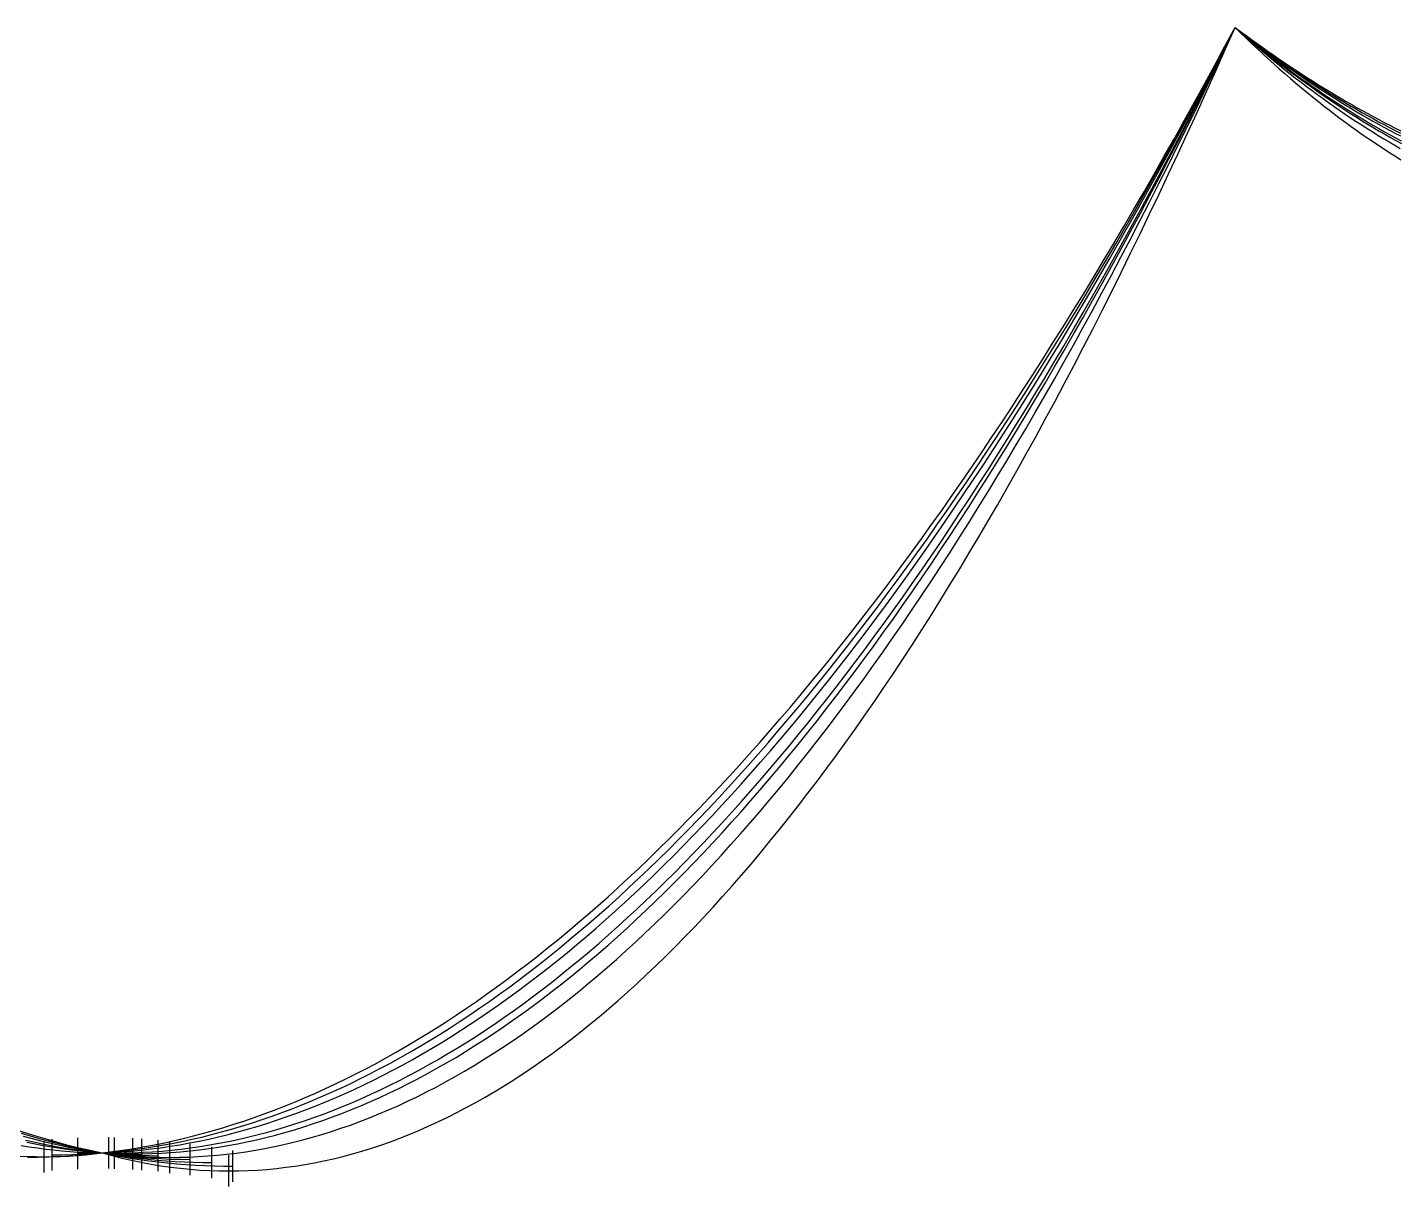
# Model space of a CAD drawing. Header units: metres. Extents: x -87 to 28195, y -4474 to 524.
# Drawn here: x 16764.5 to 17201.5, y -4288.7 to -3918.5 of the extents above; entities that cross this region are included whole.
import ezdxf

# ---------------------------------------------------------------- set-up
doc = ezdxf.new("R2010")
doc.units = ezdxf.units.M
for name, color, linetype in [('CATENARIES_-10_bare', 7, 'Continuous'), ('CATENARIES_-10_ICE', 7, 'Continuous'), ('CATENARIES_-19_bare', 7, 'Continuous'), ('CATENARIES_-19_HEAVY_ICE', 7, 'Continuous'), ('CATENARIES_0', 7, 'Continuous'), ('CATENARIES_0_ICE', 7, 'Continuous'), ('CATENARIES_50_theoretical', 7, 'Continuous')]:
    doc.layers.add(name, color=color, linetype=linetype)

msp = doc.modelspace()

# ---------------------------------------------------------------- linework, layer by layer
at = {"layer": 'CATENARIES_-10_bare'}
for p, q in [((16772.41, -4283.54), (16772.41, -4273.54)), ((16823.31, -4285.99), (16823.31, -4275.99))]:
    msp.add_line(p, q, dxfattribs=at)
for points in [[(16772.41, -4278.54, 0), (16775.61, -4278.52, 0), (16778.8, -4278.44, 0), (16781.99, -4278.31, 0), (16785.18, -4278.13, 0), (16788.37, -4277.9, 0), (16791.54, -4277.62, 0), (16794.71, -4277.29, 0), (16797.88, -4276.91, 0), (16801.06, -4276.47, 0), (16804.23, -4275.99, 0), (16807.4, -4275.46, 0), (16810.57, -4274.87, 0), (16813.74, -4274.24, 0), (16816.91, -4273.55, 0), (16820.08, -4272.82, 0), (16823.26, -4272.03, 0), (16826.43, -4271.19, 0), (16829.6, -4270.3, 0), (16832.77, -4269.36, 0), (16835.94, -4268.37, 0), (16839.11, -4267.33, 0), (16842.29, -4266.24, 0), (16845.46, -4265.1, 0), (16848.63, -4263.91, 0), (16851.8, -4262.67, 0), (16854.97, -4261.37, 0), (16858.14, -4260.03, 0), (16861.31, -4258.63, 0), (16864.49, -4257.18, 0), (16867.66, -4255.69, 0), (16870.83, -4254.14, 0), (16874, -4252.54, 0), (16877.17, -4250.89, 0), (16880.34, -4249.19, 0), (16883.51, -4247.44, 0), (16886.69, -4245.64, 0), (16889.86, -4243.79, 0), (16893.03, -4241.89, 0), (16896.2, -4239.93, 0), (16899.37, -4237.93, 0), (16902.54, -4235.87, 0), (16905.72, -4233.77, 0), (16908.89, -4231.61, 0), (16912.06, -4229.4, 0), (16915.23, -4227.14, 0), (16918.4, -4224.84, 0), (16921.57, -4222.48, 0), (16924.74, -4220.06, 0), (16927.92, -4217.6, 0), (16931.09, -4215.09, 0), (16934.26, -4212.53, 0), (16937.43, -4209.91, 0), (16940.6, -4207.25, 0), (16943.77, -4204.53, 0), (16946.94, -4201.77, 0), (16950.12, -4198.95, 0), (16953.29, -4196.08, 0), (16956.46, -4193.16, 0), (16959.63, -4190.19, 0), (16962.8, -4187.17, 0), (16965.97, -4184.1, 0), (16969.14, -4180.98, 0), (16972.32, -4177.8, 0), (16975.49, -4174.58, 0), (16978.66, -4171.3, 0), (16981.83, -4167.98, 0), (16985, -4164.6, 0), (16988.17, -4161.17, 0), (16991.35, -4157.69, 0), (16994.52, -4154.16, 0), (16997.69, -4150.58, 0), (17000.86, -4146.95, 0), (17004.03, -4143.26, 0), (17007.2, -4139.53, 0), (17010.37, -4135.74, 0), (17013.55, -4131.91, 0), (17016.72, -4128.02, 0), (17019.89, -4124.08, 0), (17023.06, -4120.09, 0), (17026.23, -4116.05, 0), (17029.4, -4111.96, 0), (17032.57, -4107.81, 0), (17035.75, -4103.62, 0), (17038.92, -4099.38, 0), (17042.09, -4095.08, 0), (17045.26, -4090.73, 0), (17048.43, -4086.33, 0), (17051.6, -4081.88, 0), (17054.78, -4077.38, 0), (17057.95, -4072.83, 0), (17061.12, -4068.23, 0), (17064.29, -4063.57, 0), (17067.46, -4058.87, 0), (17070.63, -4054.11, 0), (17073.8, -4049.3, 0), (17076.98, -4044.44, 0), (17080.15, -4039.53, 0), (17083.32, -4034.57, 0), (17086.49, -4029.56, 0), (17089.66, -4024.49, 0), (17092.83, -4019.38, 0), (17096, -4014.21, 0), (17099.18, -4008.99, 0), (17102.35, -4003.72, 0), (17105.52, -3998.4, 0), (17108.69, -3993.03, 0), (17111.86, -3987.6, 0), (17115.03, -3982.13, 0), (17118.21, -3976.6, 0), (17121.38, -3971.02, 0), (17124.55, -3965.39, 0), (17127.72, -3959.71, 0), (17130.89, -3953.98, 0), (17134.06, -3948.19, 0), (17137.23, -3942.36, 0), (17140.41, -3936.47, 0), (17143.58, -3930.53, 0), (17146.75, -3924.54, 0), (17149.92, -3918.5, 0)], [(17149.92, -3918.5, 0), (17151.68, -3919.85, 0), (17153.44, -3921.19, 0), (17155.21, -3922.51, 0), (17156.97, -3923.82, 0), (17158.73, -3925.11, 0), (17160.49, -3926.39, 0), (17162.25, -3927.65, 0), (17164.01, -3928.89, 0), (17165.78, -3930.12, 0), (17167.54, -3931.33, 0), (17169.3, -3932.53, 0), (17171.06, -3933.71, 0), (17172.82, -3934.88, 0), (17174.59, -3936.03, 0), (17176.35, -3937.16, 0), (17178.11, -3938.28, 0), (17179.87, -3939.38, 0), (17181.63, -3940.47, 0), (17183.39, -3941.54, 0), (17185.16, -3942.6, 0), (17186.92, -3943.64, 0), (17188.68, -3944.66, 0), (17190.44, -3945.67, 0), (17192.2, -3946.67, 0), (17193.96, -3947.64, 0), (17195.73, -3948.61, 0), (17197.49, -3949.55, 0), (17199.25, -3950.48, 0), (17201.01, -3951.4, 0), (17202.77, -3952.3, 0)], [(16762.43, -4271.61, 0), (16765.31, -4272.47, 0), (16768.19, -4273.3, 0), (16771.07, -4274.08, 0), (16773.96, -4274.82, 0), (16776.84, -4275.52, 0), (16779.72, -4276.18, 0), (16782.6, -4276.8, 0), (16785.49, -4277.37, 0), (16788.37, -4277.9, 0), (16791.28, -4278.39, 0), (16794.19, -4278.84, 0), (16797.1, -4279.25, 0), (16800.02, -4279.62, 0), (16802.93, -4279.94, 0), (16805.84, -4280.22, 0), (16808.75, -4280.45, 0), (16811.66, -4280.65, 0), (16814.57, -4280.8, 0), (16817.49, -4280.9, 0), (16820.4, -4280.97, 0), (16823.31, -4280.99, 0)]]:
    msp.add_polyline3d(points, dxfattribs=at)
at = {"layer": 'CATENARIES_-10_ICE'}
for p, q in [((16792.27, -4282.94), (16792.27, -4272.94)), ((16806.18, -4283.78), (16806.18, -4273.78))]:
    msp.add_line(p, q, dxfattribs=at)
for points in [[(16788.37, -4277.9, 0), (16792.27, -4277.94, 0), (16795.3, -4277.92, 0), (16798.33, -4277.84, 0), (16801.36, -4277.71, 0), (16804.39, -4277.53, 0), (16807.42, -4277.3, 0), (16810.46, -4277.02, 0), (16813.49, -4276.68, 0), (16816.52, -4276.3, 0), (16819.55, -4275.86, 0), (16822.58, -4275.37, 0), (16825.61, -4274.83, 0), (16828.64, -4274.24, 0), (16831.67, -4273.59, 0), (16834.7, -4272.9, 0), (16837.73, -4272.15, 0), (16840.77, -4271.36, 0), (16843.8, -4270.51, 0), (16846.83, -4269.61, 0), (16849.86, -4268.65, 0), (16852.89, -4267.65, 0), (16855.92, -4266.6, 0), (16858.95, -4265.49, 0), (16861.98, -4264.33, 0), (16865.01, -4263.12, 0), (16868.04, -4261.86, 0), (16871.07, -4260.55, 0), (16874.11, -4259.18, 0), (16877.14, -4257.77, 0), (16880.17, -4256.3, 0), (16883.2, -4254.78, 0), (16886.23, -4253.21, 0), (16889.26, -4251.59, 0), (16892.29, -4249.92, 0), (16895.32, -4248.19, 0), (16898.35, -4246.42, 0), (16901.38, -4244.59, 0), (16904.41, -4242.71, 0), (16907.45, -4240.78, 0), (16910.48, -4238.8, 0), (16913.51, -4236.76, 0), (16916.54, -4234.68, 0), (16919.57, -4232.54, 0), (16922.6, -4230.35, 0), (16925.63, -4228.11, 0), (16928.66, -4225.82, 0), (16931.69, -4223.47, 0), (16934.72, -4221.08, 0), (16937.75, -4218.63, 0), (16940.79, -4216.13, 0), (16943.82, -4213.58, 0), (16946.85, -4210.98, 0), (16949.88, -4208.33, 0), (16952.91, -4205.62, 0), (16955.94, -4202.87, 0), (16958.97, -4200.06, 0), (16962, -4197.2, 0), (16965.03, -4194.29, 0), (16968.06, -4191.32, 0), (16971.1, -4188.31, 0), (16974.13, -4185.24, 0), (16977.16, -4182.12, 0), (16980.19, -4178.95, 0), (16983.22, -4175.73, 0), (16986.25, -4172.46, 0), (16989.28, -4169.13, 0), (16992.31, -4165.75, 0), (16995.34, -4162.32, 0), (16998.37, -4158.84, 0), (17001.4, -4155.31, 0), (17004.44, -4151.72, 0), (17007.47, -4148.09, 0), (17010.5, -4144.4, 0), (17013.53, -4140.66, 0), (17016.56, -4136.87, 0), (17019.59, -4133.02, 0), (17022.62, -4129.13, 0), (17025.65, -4125.18, 0), (17028.68, -4121.18, 0), (17031.71, -4117.13, 0), (17034.74, -4113.03, 0), (17037.78, -4108.87, 0), (17040.81, -4104.66, 0), (17043.84, -4100.41, 0), (17046.87, -4096.09, 0), (17049.9, -4091.73, 0), (17052.93, -4087.32, 0), (17055.96, -4082.85, 0), (17058.99, -4078.33, 0), (17062.02, -4073.76, 0), (17065.05, -4069.14, 0), (17068.08, -4064.46, 0), (17071.12, -4059.73, 0), (17074.15, -4054.95, 0), (17077.18, -4050.12, 0), (17080.21, -4045.24, 0), (17083.24, -4040.3, 0), (17086.27, -4035.32, 0), (17089.3, -4030.28, 0), (17092.33, -4025.18, 0), (17095.36, -4020.04, 0), (17098.39, -4014.84, 0), (17101.43, -4009.59, 0), (17104.46, -4004.29, 0), (17107.49, -3998.94, 0), (17110.52, -3993.53, 0), (17113.55, -3988.08, 0), (17116.58, -3982.57, 0), (17119.61, -3977, 0), (17122.64, -3971.39, 0), (17125.67, -3965.72, 0), (17128.7, -3960, 0), (17131.73, -3954.23, 0), (17134.77, -3948.41, 0), (17137.8, -3942.53, 0), (17140.83, -3936.6, 0), (17143.86, -3930.62, 0), (17146.89, -3924.59, 0), (17149.92, -3918.5, 0)], [(17149.92, -3918.5, 0), (17151.69, -3919.96, 0), (17153.45, -3921.41, 0), (17155.22, -3922.83, 0), (17156.99, -3924.24, 0), (17158.75, -3925.63, 0), (17160.52, -3927.01, 0), (17162.29, -3928.36, 0), (17164.05, -3929.7, 0), (17165.82, -3931.02, 0), (17167.59, -3932.33, 0), (17169.35, -3933.61, 0), (17171.12, -3934.88, 0), (17172.89, -3936.13, 0), (17174.66, -3937.37, 0), (17176.42, -3938.58, 0), (17178.19, -3939.78, 0), (17179.96, -3940.96, 0), (17181.72, -3942.13, 0), (17183.49, -3943.27, 0), (17185.26, -3944.4, 0), (17187.02, -3945.51, 0), (17188.79, -3946.61, 0), (17190.56, -3947.68, 0), (17192.32, -3948.74, 0), (17194.09, -3949.78, 0), (17195.86, -3950.81, 0), (17197.62, -3951.81, 0), (17199.39, -3952.8, 0), (17201.16, -3953.77, 0), (17202.92, -3954.72, 0)], [(16763.8, -4273.79, 0), (16766.53, -4274.41, 0), (16769.26, -4274.99, 0), (16771.99, -4275.53, 0), (16774.72, -4276.03, 0), (16777.45, -4276.49, 0), (16780.18, -4276.9, 0), (16782.91, -4277.28, 0), (16785.64, -4277.61, 0), (16788.37, -4277.9, 0), (16791.34, -4278.17, 0), (16794.31, -4278.39, 0), (16797.27, -4278.56, 0), (16800.24, -4278.68, 0), (16803.21, -4278.76, 0), (16806.18, -4278.78, 0)]]:
    msp.add_polyline3d(points, dxfattribs=at)
at = {"layer": 'CATENARIES_-19_bare'}
msp.add_line((16830.06, -4287.15), (16830.06, -4277.15), dxfattribs=at)
for points in [[(16764.45, -4279.29, 0), (16767.87, -4279.26, 0), (16771.29, -4279.17, 0), (16774.7, -4279.03, 0), (16778.12, -4278.83, 0), (16781.54, -4278.58, 0), (16784.95, -4278.27, 0), (16788.37, -4277.9, 0), (16791.6, -4277.5, 0), (16794.83, -4277.05, 0), (16798.05, -4276.55, 0), (16801.28, -4276, 0), (16804.51, -4275.4, 0), (16807.74, -4274.75, 0), (16810.97, -4274.05, 0), (16814.19, -4273.29, 0), (16817.42, -4272.49, 0), (16820.65, -4271.64, 0), (16823.88, -4270.73, 0), (16827.11, -4269.78, 0), (16830.34, -4268.77, 0), (16833.56, -4267.72, 0), (16836.79, -4266.61, 0), (16840.02, -4265.46, 0), (16843.25, -4264.25, 0), (16846.48, -4262.99, 0), (16849.7, -4261.69, 0), (16852.93, -4260.33, 0), (16856.16, -4258.92, 0), (16859.39, -4257.46, 0), (16862.62, -4255.95, 0), (16865.84, -4254.39, 0), (16869.07, -4252.78, 0), (16872.3, -4251.12, 0), (16875.53, -4249.41, 0), (16878.76, -4247.64, 0), (16881.99, -4245.83, 0), (16885.21, -4243.97, 0), (16888.44, -4242.05, 0), (16891.67, -4240.09, 0), (16894.9, -4238.07, 0), (16898.13, -4236.01, 0), (16901.35, -4233.89, 0), (16904.58, -4231.72, 0), (16907.81, -4229.51, 0), (16911.04, -4227.24, 0), (16914.27, -4224.92, 0), (16917.49, -4222.55, 0), (16920.72, -4220.13, 0), (16923.95, -4217.66, 0), (16927.18, -4215.14, 0), (16930.41, -4212.57, 0), (16933.64, -4209.95, 0), (16936.86, -4207.27, 0), (16940.09, -4204.55, 0), (16943.32, -4201.78, 0), (16946.55, -4198.95, 0), (16949.78, -4196.08, 0), (16953, -4193.15, 0), (16956.23, -4190.17, 0), (16959.46, -4187.15, 0), (16962.69, -4184.07, 0), (16965.92, -4180.94, 0), (16969.14, -4177.76, 0), (16972.37, -4174.53, 0), (16975.6, -4171.25, 0), (16978.83, -4167.92, 0), (16982.06, -4164.53, 0), (16985.29, -4161.1, 0), (16988.51, -4157.62, 0), (16991.74, -4154.08, 0), (16994.97, -4150.5, 0), (16998.2, -4146.86, 0), (17001.43, -4143.17, 0), (17004.65, -4139.44, 0), (17007.88, -4135.65, 0), (17011.11, -4131.81, 0), (17014.34, -4127.92, 0), (17017.57, -4123.98, 0), (17020.79, -4119.99, 0), (17024.02, -4115.94, 0), (17027.25, -4111.85, 0), (17030.48, -4107.71, 0), (17033.71, -4103.51, 0), (17036.94, -4099.26, 0), (17040.16, -4094.97, 0), (17043.39, -4090.62, 0), (17046.62, -4086.22, 0), (17049.85, -4081.77, 0), (17053.08, -4077.27, 0), (17056.3, -4072.72, 0), (17059.53, -4068.12, 0), (17062.76, -4063.46, 0), (17065.99, -4058.76, 0), (17069.22, -4054, 0), (17072.44, -4049.19, 0), (17075.67, -4044.34, 0), (17078.9, -4039.43, 0), (17082.13, -4034.47, 0), (17085.36, -4029.46, 0), (17088.59, -4024.4, 0), (17091.81, -4019.28, 0), (17095.04, -4014.12, 0), (17098.27, -4008.9, 0), (17101.5, -4003.64, 0), (17104.73, -3998.32, 0), (17107.95, -3992.95, 0), (17111.18, -3987.53, 0), (17114.41, -3982.06, 0), (17117.64, -3976.54, 0), (17120.87, -3970.97, 0), (17124.09, -3965.34, 0), (17127.32, -3959.67, 0), (17130.55, -3953.94, 0), (17133.78, -3948.16, 0), (17137.01, -3942.33, 0), (17140.24, -3936.45, 0), (17143.46, -3930.52, 0), (17146.69, -3924.53, 0), (17149.92, -3918.5, 0)], [(17149.92, -3918.5, 0), (17151.68, -3919.82, 0), (17153.45, -3921.12, 0), (17155.21, -3922.41, 0), (17156.98, -3923.69, 0), (17158.74, -3924.95, 0), (17160.5, -3926.19, 0), (17162.27, -3927.42, 0), (17164.03, -3928.63, 0), (17165.8, -3929.83, 0), (17167.56, -3931.02, 0), (17169.32, -3932.18, 0), (17171.09, -3933.34, 0), (17172.85, -3934.48, 0), (17174.62, -3935.6, 0), (17176.38, -3936.71, 0), (17178.14, -3937.8, 0), (17179.91, -3938.88, 0), (17181.67, -3939.94, 0), (17183.43, -3940.99, 0), (17185.2, -3942.02, 0), (17186.96, -3943.04, 0), (17188.73, -3944.04, 0), (17190.49, -3945.03, 0), (17192.25, -3946, 0), (17194.02, -3946.96, 0), (17195.78, -3947.9, 0), (17197.55, -3948.83, 0), (17199.31, -3949.74, 0), (17201.07, -3950.64, 0), (17202.84, -3951.52, 0)], [(16761.93, -4270.8, 0), (16764.87, -4271.76, 0), (16767.81, -4272.68, 0), (16770.74, -4273.55, 0), (16773.68, -4274.38, 0), (16776.62, -4275.17, 0), (16779.56, -4275.91, 0), (16782.49, -4276.62, 0), (16785.43, -4277.28, 0), (16788.37, -4277.9, 0), (16791.35, -4278.49, 0), (16794.33, -4279.03, 0), (16797.3, -4279.53, 0), (16800.28, -4279.98, 0), (16803.26, -4280.39, 0), (16806.24, -4280.76, 0), (16809.21, -4281.09, 0), (16812.19, -4281.37, 0), (16815.17, -4281.61, 0), (16818.15, -4281.8, 0), (16821.12, -4281.95, 0), (16824.1, -4282.06, 0), (16827.08, -4282.13, 0), (16830.06, -4282.15, 0)]]:
    msp.add_polyline3d(points, dxfattribs=at)
at = {"layer": 'CATENARIES_-19_HEAVY_ICE'}
for p, q in [((16790.41, -4282.91), (16790.41, -4272.91)), ((16809.89, -4284.34), (16809.89, -4274.34))]:
    msp.add_line(p, q, dxfattribs=at)
for points in [[(16788.37, -4277.9, 0), (16791.44, -4278.28, 0), (16794.52, -4278.6, 0), (16797.59, -4278.87, 0), (16800.66, -4279.07, 0), (16803.74, -4279.22, 0), (16806.81, -4279.31, 0), (16809.89, -4279.34, 0), (16812.92, -4279.31, 0), (16815.96, -4279.22, 0), (16818.99, -4279.08, 0), (16822.03, -4278.88, 0), (16825.07, -4278.62, 0), (16828.1, -4278.31, 0), (16831.14, -4277.94, 0), (16834.17, -4277.51, 0), (16837.21, -4277.02, 0), (16840.25, -4276.47, 0), (16843.28, -4275.87, 0), (16846.32, -4275.21, 0), (16849.35, -4274.5, 0), (16852.39, -4273.72, 0), (16855.43, -4272.89, 0), (16858.46, -4272, 0), (16861.5, -4271.06, 0), (16864.53, -4270.05, 0), (16867.57, -4268.99, 0), (16870.61, -4267.87, 0), (16873.64, -4266.7, 0), (16876.68, -4265.47, 0), (16879.71, -4264.18, 0), (16882.75, -4262.83, 0), (16885.79, -4261.42, 0), (16888.82, -4259.96, 0), (16891.86, -4258.44, 0), (16894.89, -4256.87, 0), (16897.93, -4255.23, 0), (16900.97, -4253.54, 0), (16904, -4251.79, 0), (16907.04, -4249.98, 0), (16910.07, -4248.12, 0), (16913.11, -4246.2, 0), (16916.15, -4244.22, 0), (16919.18, -4242.18, 0), (16922.22, -4240.09, 0), (16925.25, -4237.94, 0), (16928.29, -4235.73, 0), (16931.33, -4233.46, 0), (16934.36, -4231.14, 0), (16937.4, -4228.76, 0), (16940.43, -4226.32, 0), (16943.47, -4223.82, 0), (16946.51, -4221.27, 0), (16949.54, -4218.66, 0), (16952.58, -4215.99, 0), (16955.61, -4213.26, 0), (16958.65, -4210.48, 0), (16961.69, -4207.64, 0), (16964.72, -4204.74, 0), (16967.76, -4201.78, 0), (16970.79, -4198.77, 0), (16973.83, -4195.7, 0), (16976.87, -4192.57, 0), (16979.9, -4189.38, 0), (16982.94, -4186.14, 0), (16985.97, -4182.83, 0), (16989.01, -4179.47, 0), (16992.05, -4176.06, 0), (16995.08, -4172.58, 0), (16998.12, -4169.05, 0), (17001.15, -4165.46, 0), (17004.19, -4161.81, 0), (17007.23, -4158.1, 0), (17010.26, -4154.34, 0), (17013.3, -4150.52, 0), (17016.33, -4146.64, 0), (17019.37, -4142.7, 0), (17022.41, -4138.71, 0), (17025.44, -4134.65, 0), (17028.48, -4130.54, 0), (17031.52, -4126.37, 0), (17034.55, -4122.15, 0), (17037.59, -4117.86, 0), (17040.62, -4113.52, 0), (17043.66, -4109.12, 0), (17046.7, -4104.66, 0), (17049.73, -4100.15, 0), (17052.77, -4095.57, 0), (17055.8, -4090.94, 0), (17058.84, -4086.25, 0), (17061.88, -4081.5, 0), (17064.91, -4076.7, 0), (17067.95, -4071.83, 0), (17070.98, -4066.91, 0), (17074.02, -4061.93, 0), (17077.06, -4056.89, 0), (17080.09, -4051.8, 0), (17083.13, -4046.64, 0), (17086.16, -4041.43, 0), (17089.2, -4036.16, 0), (17092.24, -4030.83, 0), (17095.27, -4025.44, 0), (17098.31, -4020, 0), (17101.34, -4014.49, 0), (17104.38, -4008.93, 0), (17107.42, -4003.31, 0), (17110.45, -3997.63, 0), (17113.49, -3991.9, 0), (17116.52, -3986.1, 0), (17119.56, -3980.25, 0), (17122.6, -3974.34, 0), (17125.63, -3968.37, 0), (17128.67, -3962.34, 0), (17131.7, -3956.25, 0), (17134.74, -3950.11, 0), (17137.78, -3943.9, 0), (17140.81, -3937.64, 0), (17143.85, -3931.32, 0), (17146.88, -3924.94, 0), (17149.92, -3918.5, 0)], [(17149.92, -3918.5, 0), (17151.68, -3920.07, 0), (17153.43, -3921.62, 0), (17155.19, -3923.14, 0), (17156.95, -3924.65, 0), (17158.71, -3926.14, 0), (17160.46, -3927.61, 0), (17162.22, -3929.07, 0), (17163.98, -3930.5, 0), (17165.74, -3931.91, 0), (17167.49, -3933.3, 0), (17169.25, -3934.68, 0), (17171.01, -3936.03, 0), (17172.77, -3937.37, 0), (17174.52, -3938.69, 0), (17176.28, -3939.98, 0), (17178.04, -3941.26, 0), (17179.79, -3942.52, 0), (17181.55, -3943.76, 0), (17183.31, -3944.98, 0), (17185.07, -3946.18, 0), (17186.82, -3947.36, 0), (17188.58, -3948.53, 0), (17190.34, -3949.67, 0), (17192.1, -3950.79, 0), (17193.85, -3951.9, 0), (17195.61, -3952.98, 0), (17197.37, -3954.05, 0), (17199.12, -3955.1, 0), (17200.88, -3956.13, 0), (17202.64, -3957.13, 0)], [(16762.45, -4275.52, 0), (16765.04, -4275.94, 0), (16767.63, -4276.32, 0), (16770.23, -4276.67, 0), (16772.82, -4276.96, 0), (16775.41, -4277.22, 0), (16778, -4277.44, 0), (16780.59, -4277.62, 0), (16783.19, -4277.75, 0), (16785.78, -4277.85, 0), (16788.37, -4277.9, 0), (16790.41, -4277.91, 0)]]:
    msp.add_polyline3d(points, dxfattribs=at)
at = {"layer": 'CATENARIES_0'}
for p, q in [((16780.52, -4283.06), (16780.52, -4273.06)), ((16816.39, -4284.96), (16816.39, -4274.96))]:
    msp.add_line(p, q, dxfattribs=at)
for points in [[(16780.52, -4278.06, 0), (16784.45, -4278.02, 0), (16788.37, -4277.9, 0), (16791.46, -4277.75, 0), (16794.55, -4277.54, 0), (16797.64, -4277.29, 0), (16800.73, -4276.99, 0), (16803.82, -4276.64, 0), (16806.91, -4276.23, 0), (16810, -4275.78, 0), (16813.09, -4275.28, 0), (16816.18, -4274.72, 0), (16819.27, -4274.12, 0), (16822.36, -4273.46, 0), (16825.45, -4272.76, 0), (16828.54, -4272, 0), (16831.63, -4271.2, 0), (16834.72, -4270.35, 0), (16837.81, -4269.44, 0), (16840.9, -4268.48, 0), (16843.99, -4267.48, 0), (16847.08, -4266.42, 0), (16850.17, -4265.32, 0), (16853.26, -4264.16, 0), (16856.35, -4262.96, 0), (16859.44, -4261.7, 0), (16862.53, -4260.39, 0), (16865.62, -4259.04, 0), (16868.71, -4257.63, 0), (16871.8, -4256.17, 0), (16874.89, -4254.66, 0), (16877.98, -4253.11, 0), (16881.08, -4251.5, 0), (16884.17, -4249.84, 0), (16887.26, -4248.13, 0), (16890.35, -4246.37, 0), (16893.44, -4244.56, 0), (16896.53, -4242.7, 0), (16899.62, -4240.79, 0), (16902.71, -4238.83, 0), (16905.8, -4236.82, 0), (16908.89, -4234.76, 0), (16911.98, -4232.65, 0), (16915.07, -4230.49, 0), (16918.16, -4228.28, 0), (16921.25, -4226.02, 0), (16924.34, -4223.71, 0), (16927.43, -4221.35, 0), (16930.52, -4218.93, 0), (16933.61, -4216.47, 0), (16936.7, -4213.96, 0), (16939.79, -4211.39, 0), (16942.88, -4208.78, 0), (16945.97, -4206.12, 0), (16949.06, -4203.4, 0), (16952.15, -4200.64, 0), (16955.24, -4197.82, 0), (16958.33, -4194.96, 0), (16961.42, -4192.04, 0), (16964.51, -4189.07, 0), (16967.6, -4186.06, 0), (16970.69, -4182.99, 0), (16973.78, -4179.87, 0), (16976.87, -4176.7, 0), (16979.96, -4173.49, 0), (16983.05, -4170.22, 0), (16986.14, -4166.9, 0), (16989.23, -4163.53, 0), (16992.32, -4160.11, 0), (16995.41, -4156.64, 0), (16998.5, -4153.12, 0), (17001.59, -4149.54, 0), (17004.68, -4145.92, 0), (17007.77, -4142.25, 0), (17010.86, -4138.53, 0), (17013.95, -4134.75, 0), (17017.04, -4130.93, 0), (17020.13, -4127.05, 0), (17023.22, -4123.13, 0), (17026.31, -4119.15, 0), (17029.4, -4115.12, 0), (17032.49, -4111.05, 0), (17035.58, -4106.92, 0), (17038.67, -4102.74, 0), (17041.76, -4098.51, 0), (17044.85, -4094.23, 0), (17047.94, -4089.9, 0), (17051.03, -4085.52, 0), (17054.12, -4081.09, 0), (17057.21, -4076.61, 0), (17060.31, -4072.07, 0), (17063.4, -4067.49, 0), (17066.49, -4062.85, 0), (17069.58, -4058.17, 0), (17072.67, -4053.43, 0), (17075.76, -4048.65, 0), (17078.85, -4043.81, 0), (17081.94, -4038.92, 0), (17085.03, -4033.98, 0), (17088.12, -4028.99, 0), (17091.21, -4023.95, 0), (17094.3, -4018.86, 0), (17097.39, -4013.72, 0), (17100.48, -4008.52, 0), (17103.57, -4003.28, 0), (17106.66, -3997.98, 0), (17109.75, -3992.64, 0), (17112.84, -3987.24, 0), (17115.93, -3981.79, 0), (17119.02, -3976.29, 0), (17122.11, -3970.74, 0), (17125.2, -3965.14, 0), (17128.29, -3959.49, 0), (17131.38, -3953.79, 0), (17134.47, -3948.03, 0), (17137.56, -3942.23, 0), (17140.65, -3936.37, 0), (17143.74, -3930.47, 0), (17146.83, -3924.51, 0), (17149.92, -3918.5, 0)], [(17149.92, -3918.5, 0), (17151.68, -3919.89, 0), (17153.44, -3921.27, 0), (17155.2, -3922.63, 0), (17156.96, -3923.97, 0), (17158.72, -3925.29, 0), (17160.48, -3926.6, 0), (17162.23, -3927.9, 0), (17163.99, -3929.18, 0), (17165.75, -3930.44, 0), (17167.51, -3931.68, 0), (17169.27, -3932.91, 0), (17171.03, -3934.12, 0), (17172.79, -3935.32, 0), (17174.55, -3936.5, 0), (17176.31, -3937.66, 0), (17178.07, -3938.81, 0), (17179.83, -3939.94, 0), (17181.59, -3941.05, 0), (17183.34, -3942.15, 0), (17185.1, -3943.23, 0), (17186.86, -3944.3, 0), (17188.62, -3945.35, 0), (17190.38, -3946.38, 0), (17192.14, -3947.4, 0), (17193.9, -3948.4, 0), (17195.66, -3949.38, 0), (17197.42, -3950.35, 0), (17199.18, -3951.3, 0), (17200.94, -3952.24, 0), (17202.7, -3953.16, 0)], [(16763.13, -4272.51, 0), (16765.94, -4273.28, 0), (16768.74, -4274, 0), (16771.55, -4274.68, 0), (16774.35, -4275.32, 0), (16777.15, -4275.92, 0), (16779.96, -4276.48, 0), (16782.76, -4276.99, 0), (16785.57, -4277.47, 0), (16788.37, -4277.9, 0), (16791.48, -4278.33, 0), (16794.6, -4278.71, 0), (16797.71, -4279.05, 0), (16800.82, -4279.33, 0), (16803.94, -4279.56, 0), (16807.05, -4279.73, 0), (16810.16, -4279.86, 0), (16813.28, -4279.94, 0), (16816.39, -4279.96, 0)]]:
    msp.add_polyline3d(points, dxfattribs=at)
at = {"layer": 'CATENARIES_0_ICE'}
for p, q in [((16798.15, -4283.18), (16798.15, -4273.18)), ((16801.03, -4283.36), (16801.03, -4273.36))]:
    msp.add_line(p, q, dxfattribs=at)
for points in [[(16788.37, -4277.9, 0), (16791.63, -4278.05, 0), (16794.89, -4278.15, 0), (16798.15, -4278.18, 0), (16801.19, -4278.15, 0), (16804.22, -4278.07, 0), (16807.25, -4277.94, 0), (16810.28, -4277.75, 0), (16813.32, -4277.51, 0), (16816.35, -4277.22, 0), (16819.38, -4276.87, 0), (16822.41, -4276.47, 0), (16825.45, -4276.02, 0), (16828.48, -4275.51, 0), (16831.51, -4274.95, 0), (16834.54, -4274.34, 0), (16837.58, -4273.68, 0), (16840.61, -4272.96, 0), (16843.64, -4272.18, 0), (16846.67, -4271.36, 0), (16849.71, -4270.48, 0), (16852.74, -4269.55, 0), (16855.77, -4268.56, 0), (16858.8, -4267.52, 0), (16861.83, -4266.43, 0), (16864.87, -4265.28, 0), (16867.9, -4264.08, 0), (16870.93, -4262.83, 0), (16873.96, -4261.53, 0), (16877, -4260.17, 0), (16880.03, -4258.75, 0), (16883.06, -4257.29, 0), (16886.09, -4255.77, 0), (16889.13, -4254.2, 0), (16892.16, -4252.57, 0), (16895.19, -4250.89, 0), (16898.22, -4249.16, 0), (16901.26, -4247.38, 0), (16904.29, -4245.54, 0), (16907.32, -4243.64, 0), (16910.35, -4241.7, 0), (16913.39, -4239.7, 0), (16916.42, -4237.65, 0), (16919.45, -4235.54, 0), (16922.48, -4233.38, 0), (16925.52, -4231.17, 0), (16928.55, -4228.9, 0), (16931.58, -4226.58, 0), (16934.61, -4224.21, 0), (16937.65, -4221.78, 0), (16940.68, -4219.3, 0), (16943.71, -4216.77, 0), (16946.74, -4214.18, 0), (16949.78, -4211.54, 0), (16952.81, -4208.85, 0), (16955.84, -4206.1, 0), (16958.87, -4203.3, 0), (16961.91, -4200.44, 0), (16964.94, -4197.54, 0), (16967.97, -4194.57, 0), (16971, -4191.56, 0), (16974.04, -4188.49, 0), (16977.07, -4185.37, 0), (16980.1, -4182.19, 0), (16983.13, -4178.96, 0), (16986.17, -4175.68, 0), (16989.2, -4172.34, 0), (16992.23, -4168.95, 0), (16995.26, -4165.51, 0), (16998.3, -4162.01, 0), (17001.33, -4158.46, 0), (17004.36, -4154.86, 0), (17007.39, -4151.2, 0), (17010.43, -4147.49, 0), (17013.46, -4143.72, 0), (17016.49, -4139.9, 0), (17019.52, -4136.03, 0), (17022.56, -4132.1, 0), (17025.59, -4128.12, 0), (17028.62, -4124.09, 0), (17031.65, -4120, 0), (17034.69, -4115.86, 0), (17037.72, -4111.67, 0), (17040.75, -4107.42, 0), (17043.78, -4103.11, 0), (17046.82, -4098.76, 0), (17049.85, -4094.35, 0), (17052.88, -4089.88, 0), (17055.91, -4085.36, 0), (17058.95, -4080.79, 0), (17061.98, -4076.16, 0), (17065.01, -4071.48, 0), (17068.04, -4066.75, 0), (17071.08, -4061.96, 0), (17074.11, -4057.12, 0), (17077.14, -4052.23, 0), (17080.17, -4047.28, 0), (17083.21, -4042.27, 0), (17086.24, -4037.21, 0), (17089.27, -4032.1, 0), (17092.3, -4026.94, 0), (17095.34, -4021.72, 0), (17098.37, -4016.44, 0), (17101.4, -4011.12, 0), (17104.43, -4005.73, 0), (17107.47, -4000.3, 0), (17110.5, -3994.81, 0), (17113.53, -3989.26, 0), (17116.56, -3983.66, 0), (17119.6, -3978.01, 0), (17122.63, -3972.3, 0), (17125.66, -3966.54, 0), (17128.69, -3960.73, 0), (17131.73, -3954.86, 0), (17134.76, -3948.93, 0), (17137.79, -3942.96, 0), (17140.82, -3936.92, 0), (17143.86, -3930.84, 0), (17146.89, -3924.7, 0), (17149.92, -3918.5, 0)], [(17149.92, -3918.5, 0), (17151.69, -3920, 0), (17153.46, -3921.48, 0), (17155.23, -3922.95, 0), (17157, -3924.39, 0), (17158.77, -3925.82, 0), (17160.54, -3927.23, 0), (17162.32, -3928.62, 0), (17164.09, -3929.99, 0), (17165.86, -3931.35, 0), (17167.63, -3932.68, 0), (17169.4, -3934, 0), (17171.17, -3935.3, 0), (17172.94, -3936.58, 0), (17174.71, -3937.85, 0), (17176.48, -3939.09, 0), (17178.25, -3940.32, 0), (17180.02, -3941.53, 0), (17181.79, -3942.72, 0), (17183.56, -3943.89, 0), (17185.33, -3945.05, 0), (17187.11, -3946.18, 0), (17188.88, -3947.3, 0), (17190.65, -3948.4, 0), (17192.42, -3949.48, 0), (17194.19, -3950.55, 0), (17195.96, -3951.59, 0), (17197.73, -3952.62, 0), (17199.5, -3953.63, 0), (17201.27, -3954.62, 0), (17203.04, -3955.59, 0)], [(16764.23, -4274.48, 0), (16766.91, -4275.02, 0), (16769.59, -4275.53, 0), (16772.28, -4275.99, 0), (16774.96, -4276.41, 0), (16777.64, -4276.79, 0), (16780.32, -4277.13, 0), (16783.01, -4277.43, 0), (16785.69, -4277.68, 0), (16788.37, -4277.9, 0), (16791.54, -4278.1, 0), (16794.7, -4278.24, 0), (16797.87, -4278.33, 0), (16801.03, -4278.36, 0)]]:
    msp.add_polyline3d(points, dxfattribs=at)
at = {"layer": 'CATENARIES_50_theoretical'}
for p, q in [((16769.79, -4284.12), (16769.79, -4274.12)), ((16828.8, -4288.66), (16828.8, -4278.66))]:
    msp.add_line(p, q, dxfattribs=at)
for points in [[(16788.37, -4277.9, 0), (16791.48, -4278.75, 0), (16794.59, -4279.54, 0), (16797.7, -4280.25, 0), (16800.81, -4280.9, 0), (16803.92, -4281.48, 0), (16807.03, -4281.99, 0), (16810.14, -4282.44, 0), (16813.25, -4282.81, 0), (16816.36, -4283.12, 0), (16819.47, -4283.36, 0), (16822.58, -4283.53, 0), (16825.69, -4283.63, 0), (16828.8, -4283.66, 0), (16831.83, -4283.63, 0), (16834.86, -4283.53, 0), (16837.89, -4283.37, 0), (16840.92, -4283.15, 0), (16843.95, -4282.85, 0), (16846.98, -4282.5, 0), (16850.01, -4282.08, 0), (16853.03, -4281.59, 0), (16856.06, -4281.04, 0), (16859.09, -4280.43, 0), (16862.12, -4279.75, 0), (16865.15, -4279, 0), (16868.18, -4278.19, 0), (16871.21, -4277.32, 0), (16874.24, -4276.38, 0), (16877.27, -4275.38, 0), (16880.3, -4274.31, 0), (16883.33, -4273.18, 0), (16886.36, -4271.98, 0), (16889.39, -4270.72, 0), (16892.42, -4269.39, 0), (16895.45, -4268, 0), (16898.48, -4266.54, 0), (16901.51, -4265.02, 0), (16904.54, -4263.43, 0), (16907.56, -4261.78, 0), (16910.59, -4260.07, 0), (16913.62, -4258.29, 0), (16916.65, -4256.44, 0), (16919.68, -4254.53, 0), (16922.71, -4252.55, 0), (16925.74, -4250.51, 0), (16928.77, -4248.41, 0), (16931.8, -4246.24, 0), (16934.83, -4244, 0), (16937.86, -4241.7, 0), (16940.89, -4239.34, 0), (16943.92, -4236.91, 0), (16946.95, -4234.41, 0), (16949.98, -4231.85, 0), (16953.01, -4229.23, 0), (16956.04, -4226.54, 0), (16959.07, -4223.79, 0), (16962.09, -4220.97, 0), (16965.12, -4218.08, 0), (16968.15, -4215.13, 0), (16971.18, -4212.12, 0), (16974.21, -4209.04, 0), (16977.24, -4205.89, 0), (16980.27, -4202.68, 0), (16983.3, -4199.41, 0), (16986.33, -4196.07, 0), (16989.36, -4192.66, 0), (16992.39, -4189.19, 0), (16995.42, -4185.66, 0), (16998.45, -4182.06, 0), (17001.48, -4178.39, 0), (17004.51, -4174.66, 0), (17007.54, -4170.87, 0), (17010.57, -4167.01, 0), (17013.6, -4163.08, 0), (17016.62, -4159.09, 0), (17019.65, -4155.03, 0), (17022.68, -4150.91, 0), (17025.71, -4146.72, 0), (17028.74, -4142.47, 0), (17031.77, -4138.15, 0), (17034.8, -4133.76, 0), (17037.83, -4129.31, 0), (17040.86, -4124.8, 0), (17043.89, -4120.22, 0), (17046.92, -4115.57, 0), (17049.95, -4110.86, 0), (17052.98, -4106.09, 0), (17056.01, -4101.24, 0), (17059.04, -4096.34, 0), (17062.07, -4091.36, 0), (17065.1, -4086.32, 0), (17068.13, -4081.22, 0), (17071.15, -4076.05, 0), (17074.18, -4070.81, 0), (17077.21, -4065.51, 0), (17080.24, -4060.14, 0), (17083.27, -4054.71, 0), (17086.3, -4049.21, 0), (17089.33, -4043.65, 0), (17092.36, -4038.02, 0), (17095.39, -4032.32, 0), (17098.42, -4026.56, 0), (17101.45, -4020.73, 0), (17104.48, -4014.84, 0), (17107.51, -4008.88, 0), (17110.54, -4002.85, 0), (17113.57, -3996.76, 0), (17116.6, -3990.6, 0), (17119.63, -3984.38, 0), (17122.66, -3978.09, 0), (17125.68, -3971.73, 0), (17128.71, -3965.31, 0), (17131.74, -3958.82, 0), (17134.77, -3952.27, 0), (17137.8, -3945.65, 0), (17140.83, -3938.96, 0), (17143.86, -3932.21, 0), (17146.89, -3925.39, 0), (17149.92, -3918.5, 0)], [(17149.92, -3918.5, 0), (17151.69, -3920.23, 0), (17153.45, -3921.93, 0), (17155.22, -3923.62, 0), (17156.98, -3925.28, 0), (17158.75, -3926.92, 0), (17160.51, -3928.54, 0), (17162.28, -3930.13, 0), (17164.04, -3931.71, 0), (17165.81, -3933.26, 0), (17167.57, -3934.79, 0), (17169.34, -3936.3, 0), (17171.11, -3937.78, 0), (17172.87, -3939.24, 0), (17174.64, -3940.69, 0), (17176.4, -3942.11, 0), (17178.17, -3943.5, 0), (17179.93, -3944.88, 0), (17181.7, -3946.23, 0), (17183.46, -3947.56, 0), (17185.23, -3948.87, 0), (17186.99, -3950.16, 0), (17188.76, -3951.42, 0), (17190.53, -3952.67, 0), (17192.29, -3953.89, 0), (17194.06, -3955.09, 0), (17195.82, -3956.26, 0), (17197.59, -3957.42, 0), (17199.35, -3958.55, 0), (17201.12, -3959.66, 0), (17202.88, -3960.75, 0)], [(16762.03, -4278.9, 0), (16764.62, -4279.02, 0), (16767.2, -4279.09, 0), (16769.79, -4279.12, 0), (16772.45, -4279.09, 0), (16775.1, -4279.02, 0), (16777.75, -4278.89, 0), (16780.41, -4278.72, 0), (16783.06, -4278.5, 0), (16785.72, -4278.22, 0), (16788.37, -4277.9, 0)]]:
    msp.add_polyline3d(points, dxfattribs=at)

doc.saveas('drawing.dxf')
